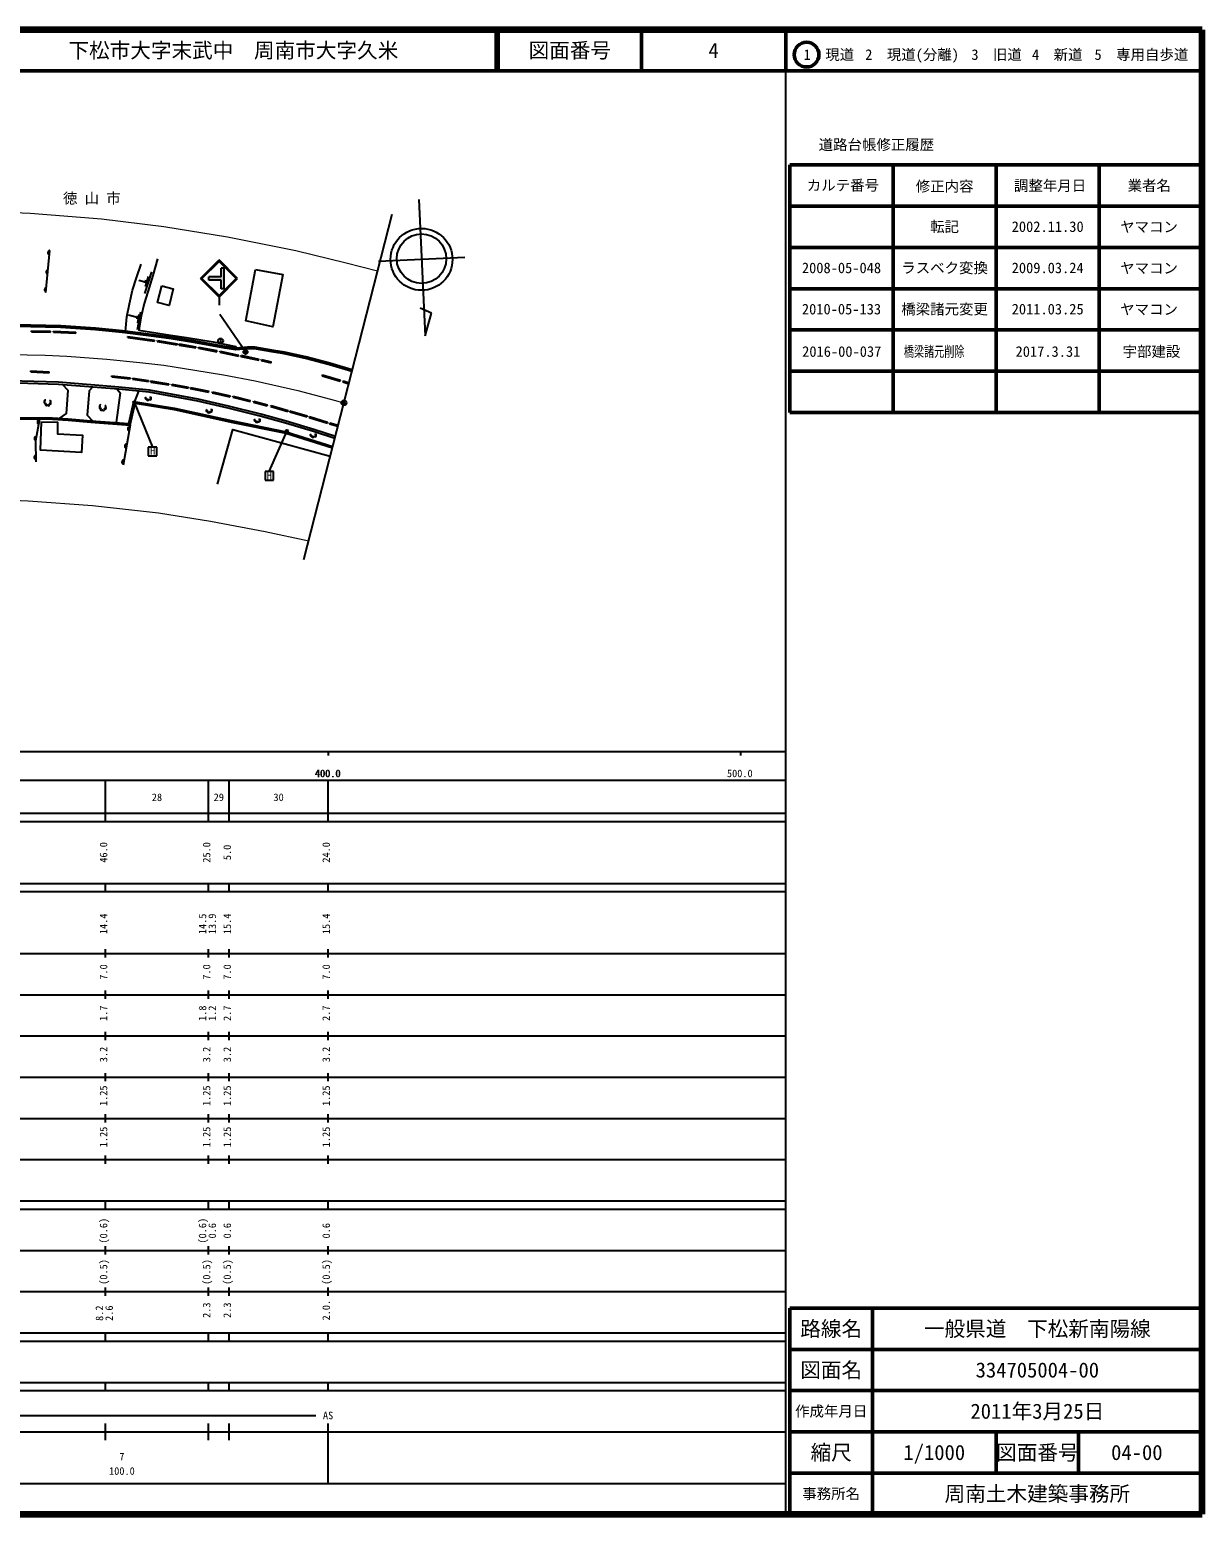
# Model space of a CAD drawing. Units: millimetres at full size, sheet at 1:1000; details may follow other scales. Extents: x -29784078 to 680000, y -218675413 to 380000.
# Drawn here: x 395638 to 680000, y 20000 to 380000 of the extents above; entities that cross this region are included whole.
import ezdxf
from ezdxf.enums import TextEntityAlignment as Align

# ---------------------------------------------------------------- set-up
doc = ezdxf.new("R2010")
doc.units = ezdxf.units.MM
doc.header["$LTSCALE"] = 1000
doc.header["$PDMODE"] = 32
doc.header["$PDSIZE"] = 500
doc.linetypes.add('CHAIN', pattern=[18.5, 12, -1.5, 3.5, -1.5])
for name, color, linetype, lineweight in [('M-BGD', 7, 'Continuous', 25), ('M-BGD-EXST', 7, 'Continuous', 25), ('M-BMK', 2, 'CHAIN', 13), ('M-BMK-OTRS', 5, 'Continuous', 25), ('M-BMK-SRVR', 3, 'Continuous', 25), ('M-STR-HTXT', 7, 'Continuous', 13), ('M-STR-STRC', 7, 'Continuous', 25), ('M-TTL', 2, 'Continuous', 140), ('M-TTL-BAND', 7, 'Continuous', 25), ('M-TTL-FRAM', 2, 'Continuous', 50), ('M-TTL-LINE', 7, 'Continuous', 50)]:
    doc.layers.add(name, color=color, linetype=linetype, lineweight=lineweight)
for name, color, linetype in [('M-BMK-HTXT', 7, 'Continuous'), ('M-OTRS', 6, 'Continuous'), ('M-TTL-TXT', 7, 'Continuous')]:
    doc.layers.add(name, color=color, linetype=linetype)
doc.styles.add('ＭＳ ゴシック', font='')
doc.styles.get('ＭＳ ゴシック').set_extended_font_data('MS Gothic')

msp = doc.modelspace()

# ---------------------------------------------------------------- hatches: boundary and pattern name
at = {"layer": 'M-BGD'}
for points in [[(400502, 326470, 0.82183), (400413, 325483)], [(400074, 321739, 0.82183), (399984, 320752)], [(399686, 317457, 0.82183), (399596, 316470)], [(397995, 285367, 0.82183), (397818, 284392)], [(397261, 281339, 0.82183), (397083, 280364)], [(419901, 283693, 0.82183), (419730, 282717)], [(419169, 279506, 0.82183), (418998, 278530)], [(397129, 276796, 0.82183), (397145, 275805)], [(418496, 275661, 0.82183), (418325, 274685)]]:
    msp.add_hatch(color=256, dxfattribs=at).paths.add_polyline_path(points)
at = {"layer": 'M-BGD-EXST'}
for points in [[(421208, 289690, 0.41421), (420958, 289940, 0.41421), (420708, 289690, 1)], [(458280, 282713, 0.41421), (458030, 282963, 0.41421), (457780, 282713, 1)]]:
    msp.add_hatch(color=256, dxfattribs=at).paths.add_polyline_path(points)
at = {"layer": 'M-STR-STRC'}
for points in [[(439062, 320045), (442062, 320045), (442062, 322170), (442812, 322170), (442812, 317170), (442062, 317170), (442062, 319295), (439062, 319295)], [(448481, 301852, 0.41421), (447981, 302352, 0.41421), (447481, 301852, 1)]]:
    msp.add_hatch(color=256, dxfattribs=at).paths.add_polyline_path(points)

# ---------------------------------------------------------------- linework, layer by layer
at = {"layer": 'M-BGD'}
for p, q in [((399578, 316265), (400502, 326470)), ((425186, 321257), (423510, 316053)), ((423585, 318738), (422114, 319216)), ((423740, 319239), (423523, 318535)), ((424369, 320145), (423657, 317756)), ((421718, 310184), (419637, 310749)), ((421798, 310588), (421638, 309780)), ((422491, 311533), (421726, 307256)), ((422129, 310943), (421789, 308943)), ((396075, 306761), (396080, 307011)), ((396075, 306761), (400705, 306677)), ((396080, 307011), (400709, 306927)), ((400705, 306677), (400709, 306927)), ((401391, 306631), (401403, 306881)), ((401391, 306631), (406793, 306371)), ((401403, 306881), (406805, 306621)), ((406793, 306371), (406805, 306621)), ((419418, 305327), (419451, 305575)), ((419418, 305327), (425875, 304450)), ((419451, 305575), (425908, 304698)), ((425875, 304450), (425908, 304698)), ((426575, 304383), (426615, 304630)), ((426575, 304383), (431398, 303594)), ((426615, 304630), (431438, 303840)), ((431398, 303594), (431438, 303840)), ((431847, 303541), (431890, 303788)), ((431847, 303541), (435901, 302845)), ((431890, 303788), (435943, 303091)), ((435901, 302845), (435943, 303091)), ((436548, 302779), (436595, 303024)), ((436548, 302779), (440981, 301925)), ((436595, 303024), (441028, 302171)), ((441920, 305129), (441920, 303929)), ((440981, 301925), (441028, 302171)), ((441778, 301808), (441829, 302052)), ((441778, 301808), (446253, 300872)), ((441829, 302052), (446304, 301117)), ((446253, 300872), (446304, 301117)), ((446869, 300793), (446921, 301037)), ((446869, 300793), (451170, 299873)), ((446921, 301037), (451222, 300118)), ((451170, 299873), (451222, 300118)), ((451768, 299790), (451826, 300033)), ((451768, 299790), (454159, 299213)), ((451826, 300033), (454218, 299456)), ((454159, 299213), (454218, 299456)), ((395888, 297009), (395899, 297259)), ((395888, 297009), (400336, 296797)), ((395899, 297259), (400348, 297047)), ((400336, 296797), (400348, 297047)), ((415564, 295838), (415594, 296086)), ((415564, 295838), (420000, 295304)), ((415594, 296086), (420030, 295553)), ((420000, 295304), (420030, 295553)), ((420593, 295273), (420632, 295520)), ((420593, 295273), (424447, 294667)), ((420632, 295520), (424486, 294914)), ((466577, 296063), (466649, 296302)), ((466577, 296063), (470916, 294766)), ((466649, 296302), (470988, 295006)), ((421134, 289809), (422126, 292361)), ((424447, 294667), (424486, 294914)), ((424992, 294569), (425031, 294816)), ((424992, 294569), (429363, 293883)), ((425031, 294816), (429402, 294130)), ((429363, 293883), (429402, 294130)), ((430028, 293769), (430070, 294016)), ((430028, 293769), (434035, 293083)), ((430070, 294016), (434077, 293329)), ((434035, 293083), (434077, 293329)), ((434590, 293010), (434639, 293256)), ((434590, 293010), (439034, 292114)), ((434639, 293256), (439083, 292359)), ((439034, 292114), (439083, 292359)), ((439873, 291952), (439929, 292196)), ((439873, 291952), (444180, 290967)), ((439929, 292196), (444235, 291210)), ((470916, 294766), (470988, 295006)), ((471642, 294863), (471559, 294627)), ((471559, 294627), (473012, 294114)), ((471642, 294863), (473074, 294357)), ((444180, 290967), (444235, 291210)), ((444887, 290852), (444944, 291096)), ((444887, 290852), (449080, 289867)), ((444944, 291096), (449137, 290110)), ((449080, 289867), (449137, 290110)), ((449919, 289673), (449982, 289915)), ((449919, 289673), (453264, 288801)), ((449982, 289915), (453327, 289042)), ((453264, 288801), (453327, 289042)), ((454112, 288598), (454180, 288839)), ((454112, 288598), (458257, 287427)), ((454180, 288839), (458325, 287668)), ((458257, 287427), (458325, 287668)), ((458687, 287354), (458758, 287593)), ((458687, 287354), (462888, 286110)), ((458758, 287593), (462959, 286349)), ((462888, 286110), (462959, 286349)), ((463432, 285971), (463506, 286210)), ((463432, 285971), (467819, 284606)), ((463506, 286210), (467893, 284845)), ((467819, 284606), (467893, 284845)), ((468335, 284450), (468405, 284690)), ((468335, 284450), (470392, 283845)), ((468405, 284690), (470454, 284088)), ((419978, 284132), (418282, 274441))]:
    msp.add_line(p, q, dxfattribs=at)
for points in [[(426643, 324399), (425461, 320364), (424279, 316474), (423361, 313566), (422709, 310548), (422134, 307120), (429750, 305958), (433635, 305379), (440124, 304284), (445661, 303204), (445675, 302766)], [(418857, 306846), (419167, 310377), (419825, 313526), (420548, 316809), (421524, 319856), (422701, 323153)], [(473773, 297100), (468309, 298768), (462498, 300245), (457322, 301439), (454803, 301822), (450161, 302616), (448470, 302648), (445665, 302363), (442933, 302777), (435846, 304076), (429918, 305011), (425074, 305682), (418068, 306539), (411563, 307248), (403146, 307806), (388616, 308101)], [(473872, 297488), (468416, 299153), (462592, 300634), (457397, 301832), (454867, 302216), (450199, 303015), (448453, 303048), (445675, 302766), (442999, 303172), (435913, 304470), (429977, 305407), (425126, 306079), (418114, 306937), (411598, 307646), (403164, 308206), (388617, 308501)], [(469761, 281369), (464583, 283040), (457843, 285075), (451656, 286770), (443861, 288693), (436517, 290439), (424699, 292622), (417267, 293317), (402645, 294496), (387688, 294956), (378525, 294879), (366920, 294442), (357555, 292728), (349059, 292498), (340156, 292203), (328015, 291891), (322119, 291660), (314497, 291464), (306554, 291333), (290207, 290810), (271336, 290201), (263053, 289979)], [(469637, 280884), (464434, 282563), (457705, 284595), (451530, 286286), (443743, 288207), (436414, 289950), (424631, 292127), (417223, 292819), (402617, 293996), (387682, 294456), (378536, 294379), (366975, 293944), (357607, 292229), (349075, 291998), (340170, 291704), (328031, 291391), (322135, 291161), (314507, 290964), (306566, 290833), (290223, 290310), (271351, 289701), (263053, 289479)], [(402971, 285777), (404582, 286921), (404964, 292533), (403688, 293910)], [(410884, 293330), (410061, 292419), (409586, 286502), (410857, 285150)], [(416822, 292851), (417571, 291953), (416609, 284729)], [(392522, 285603), (401161, 285557), (404940, 285283), (410501, 284825), (419978, 284132), (421177, 289446), (430671, 287868), (444464, 284867), (457714, 282146), (469060, 278624)], [(392524, 285953), (401175, 285907), (404967, 285632), (410528, 285174), (419703, 284503), (420909, 289846), (430736, 288212), (444536, 285209), (457801, 282485), (469147, 278963)], [(399513, 290144), (399385, 290190), (399273, 290145), (399167, 290011), (399187, 289881), (399270, 289822), (399329, 289811), (399224, 289750), (399159, 289561), (399192, 289424), (399373, 289355), (399520, 289374), (399443, 289177), (399440, 289011), (399564, 288935), (399746, 288896), (399871, 288952), (399904, 289014), (399957, 288931), (400188, 288828), (400362, 288896), (400461, 289056), (400419, 289168), (400348, 289220), (400542, 289172), (400733, 289284), (400786, 289483), (400715, 289560), (400587, 289592), (400744, 289636), (400766, 289725), (400725, 289895), (400643, 289985), (400471, 290063)], [(412887, 288957), (412759, 289003), (412647, 288958), (412541, 288824), (412561, 288694), (412644, 288635), (412704, 288624), (412598, 288563), (412534, 288374), (412566, 288237), (412747, 288168), (412894, 288187), (412817, 287990), (412814, 287824), (412938, 287748), (413120, 287709), (413245, 287765), (413278, 287827), (413331, 287744), (413563, 287641), (413736, 287709), (413835, 287869), (413793, 287981), (413723, 288033), (413916, 287985), (414107, 288097), (414160, 288296), (414089, 288373), (413961, 288405), (414118, 288449), (414140, 288538), (414099, 288708), (414017, 288798), (413845, 288876)], [(423904, 290875), (423666, 290739), (423709, 290468), (424065, 290477), (424039, 290214), (424353, 290087), (424633, 290231), (424633, 290409), (424768, 290222), (425082, 290426), (425116, 290816), (424811, 290917)], [(398033, 285574), (397072, 280306), (397156, 275181)], [(438640, 287877), (438403, 287741), (438445, 287470), (438801, 287479), (438776, 287216), (439089, 287089), (439369, 287233), (439369, 287411), (439505, 287224), (439819, 287428), (439852, 287818), (439547, 287919)], [(450321, 285523), (450083, 285387), (450126, 285116), (450482, 285124), (450456, 284862), (450770, 284735), (451050, 284879), (451050, 285057), (451185, 284870), (451499, 285073), (451533, 285463), (451228, 285565)], [(441217, 269771), (444880, 283087), (468530, 276546)], [(463892, 281902), (463654, 281766), (463697, 281495), (464053, 281504), (464027, 281241), (464341, 281114), (464621, 281258), (464621, 281436), (464757, 281250), (465070, 281453), (465104, 281843), (464799, 281944)]]:
    msp.add_lwpolyline(points, dxfattribs=at)
for points in [[(450384, 321840), (456993, 320651), (454568, 307911), (448054, 309385)], [(427691, 317854), (430426, 317199), (429463, 313129), (426600, 313874)], [(398524, 284875), (402374, 284819), (402374, 282035), (408449, 281643), (408187, 277476), (398281, 278074)]]:
    msp.add_lwpolyline(points, close=True, dxfattribs=at)
msp.add_circle((441920, 304529), 600, dxfattribs=at)
for centre, start, end in [((400555, 325968), 95.99394, 253.65213), ((400127, 321236), 95.99394, 253.65213), ((399739, 316955), 95.99394, 253.65213), ((398003, 284862), 90.8344, 248.49259), ((397268, 280834), 90.8344, 248.49259), ((419912, 283188), 91.24742, 248.90561), ((419180, 279002), 91.24742, 248.90561), ((397235, 276302), 102.10048, 259.75867), ((418507, 275156), 91.24742, 248.90561)]:
    msp.add_arc(centre, 505, start, end, dxfattribs=at)
at = {"layer": 'M-BGD-EXST'}
for p, q in [((420958, 289690), (425443, 278803)), ((458030, 282713), (453620, 272864)), ((426482, 278803), (424382, 278803)), ((424382, 278803), (424382, 276703)), ((426482, 276703), (426482, 278803)), ((424382, 276703), (426482, 276703)), ((454802, 272864), (452702, 272864)), ((452702, 272864), (452702, 270764)), ((452702, 270764), (454802, 270764)), ((454802, 270764), (454802, 272864))]:
    msp.add_line(p, q, dxfattribs=at)
for centre in [(420958, 289690), (458030, 282713)]:
    msp.add_circle(centre, 250, dxfattribs=at)
at = {"layer": 'M-BMK'}
msp.add_lwpolyline([(67690, 293299), (82713, 293658), (119149, 294516), (157534, 295476), (187253, 296031), (215253, 296788), (251709, 297630), (281673, 298412), (314327, 299253), (349608, 300234), (381223, 301105), (390894, 301270), (395024, 301189), (399388, 301040), (404679, 300809), (414352, 300131), (422364, 299320), (428129, 298627), (435710, 297468), (442660, 296327), (450300, 294837), (460661, 292469), (468590, 290413), (471842, 289528)], dxfattribs=at)
at = {"layer": 'M-BMK-OTRS'}
msp.add_line((462158, 251565), (483510, 335270), dxfattribs=at)
at = {"layer": 'M-BMK-SRVR'}
for p, q in [((490036, 338791), (491543, 305796)), ((501186, 324785), (480208, 323827)), ((493102, 311244), (490361, 312467)), ((491543, 305796), (493102, 311244))]:
    msp.add_line(p, q, dxfattribs=at)
for centre, radius in [((490655, 324304), 7500), ((490657, 324462), 6000), ((471842, 289528), 600)]:
    msp.add_circle(centre, radius, dxfattribs=at)
at = {"layer": 'M-OTRS'}
msp.add_point((471686, 289473), dxfattribs=at)
at = {"layer": 'M-STR-HTXT'}
for points in [[(274146, 336213), (379922, 336143), (395779, 335479), (413028, 334121), (428184, 332249), (443581, 329774), (460144, 326478), (472390, 323427), (479994, 321487)], [(248651, 262888), (350694, 265621), (381924, 266297), (395276, 265791), (410863, 264633), (426883, 262818), (439456, 260800), (452715, 258310), (463301, 256045)]]:
    msp.add_lwpolyline(points, dxfattribs=at)
at = {"layer": 'M-STR-STRC'}
for p, q in [((437063, 319671), (441563, 324171)), ((446063, 319671), (441563, 324171)), ((437417, 319671), (441563, 323817)), ((445710, 319671), (441563, 323817)), ((442812, 322170), (442062, 322170)), ((442062, 320045), (442062, 322170)), ((442812, 317170), (442812, 322170)), ((437063, 319671), (441563, 315170)), ((437417, 319671), (441563, 315524)), ((439062, 319295), (439062, 320045)), ((442062, 320045), (439062, 320045)), ((442062, 319295), (439062, 319295)), ((441563, 315524), (445710, 319671)), ((441563, 315171), (446063, 319671)), ((442062, 317170), (442062, 319295)), ((442812, 317170), (442062, 317170)), ((441563, 315170), (441563, 313170)), ((447981, 301852), (441733, 310965))]:
    msp.add_line(p, q, dxfattribs=at)
msp.add_circle((447981, 301852), 500, dxfattribs=at)
at = {"layer": 'M-TTL'}
for p, q in [((680000, 380000), (40000, 380000)), ((680000, 20000), (680000, 380000)), ((40000, 20000), (680000, 20000))]:
    msp.add_line(p, q, dxfattribs=at)
at = {"layer": 'M-TTL-BAND'}
for p, q in [((579000, 20000), (579000, 370000)), ((40000, 205000), (579000, 205000)), ((468000, 205000), (468000, 204000)), ((568000, 205000), (568000, 204000)), ((68000, 198000), (579000, 198000)), ((414000, 188000), (414000, 198000)), ((439000, 188000), (439000, 198000)), ((444000, 188000), (444000, 198000)), ((468000, 188000), (468000, 198000)), ((40000, 190000), (579000, 190000)), ((40000, 188000), (579000, 188000)), ((40000, 173000), (579000, 173000)), ((414000, 171000), (414000, 173000)), ((439000, 171000), (439000, 173000)), ((444000, 171000), (444000, 173000)), ((468000, 171000), (468000, 173000)), ((40000, 171000), (579000, 171000)), ((40000, 156000), (579000, 156000)), ((414000, 155000), (414000, 157000)), ((439000, 155000), (439000, 157000)), ((444000, 155000), (444000, 157000)), ((468000, 155000), (468000, 157000)), ((46000, 146000), (579000, 146000)), ((414000, 145000), (414000, 147000)), ((439000, 145000), (439000, 147000)), ((444000, 145000), (444000, 147000)), ((468000, 145000), (468000, 147000)), ((414000, 135000), (414000, 137000)), ((439000, 135000), (439000, 137000)), ((444000, 135000), (444000, 137000)), ((468000, 135000), (468000, 137000)), ((52000, 136000), (579000, 136000)), ((46000, 126000), (579000, 126000)), ((414000, 125000), (414000, 127000)), ((439000, 125000), (439000, 127000)), ((444000, 125000), (444000, 127000)), ((468000, 125000), (468000, 127000)), ((52000, 116000), (579000, 116000)), ((414000, 115000), (414000, 117000)), ((439000, 115000), (439000, 117000)), ((444000, 115000), (444000, 117000)), ((468000, 115000), (468000, 117000)), ((46000, 106000), (579000, 106000)), ((414000, 105000), (414000, 107000)), ((439000, 105000), (439000, 107000)), ((444000, 105000), (444000, 107000)), ((468000, 105000), (468000, 107000)), ((40000, 96000), (579000, 96000)), ((40000, 94000), (579000, 94000)), ((414000, 94000), (414000, 96000)), ((439000, 94000), (439000, 96000)), ((444000, 94000), (444000, 96000)), ((468000, 94000), (468000, 96000)), ((49000, 84000), (579000, 84000)), ((414000, 83000), (414000, 85000)), ((439000, 83000), (439000, 85000)), ((444000, 83000), (444000, 85000)), ((468000, 83000), (468000, 85000)), ((40000, 74000), (579000, 74000)), ((414000, 73000), (414000, 75000)), ((439000, 73000), (439000, 75000)), ((444000, 73000), (444000, 75000)), ((468000, 73000), (468000, 75000)), ((40000, 64000), (579000, 64000)), ((40000, 62000), (579000, 62000)), ((414000, 62000), (414000, 64000)), ((439000, 62000), (439000, 64000)), ((444000, 62000), (444000, 64000)), ((468000, 62000), (468000, 64000)), ((40000, 52000), (579000, 52000)), ((414000, 50000), (414000, 52000)), ((439000, 50000), (439000, 52000)), ((444000, 50000), (444000, 52000)), ((468000, 50000), (468000, 52000)), ((40000, 50000), (579000, 50000)), ((71000, 44000), (465000, 44000)), ((40000, 40000), (579000, 40000)), ((414000, 38000), (414000, 42000)), ((439000, 38000), (439000, 42000)), ((444000, 38000), (444000, 42000)), ((468000, 27500), (468000, 42000)), ((68000, 27500), (579000, 27500))]:
    msp.add_line(p, q, dxfattribs=at)
at = {"layer": 'M-TTL-FRAM'}
for p, q in [((580000, 347197), (580000, 287197)), ((580000, 347197), (680000, 347197)), ((580000, 287197), (680000, 287197)), ((680000, 70000), (580000, 70000)), ((580000, 70000), (580000, 20000))]:
    msp.add_line(p, q, dxfattribs=at)
at = {"layer": 'M-TTL-LINE'}
for p, q in [((508747, 380000), (508747, 370000)), ((509247, 380000), (509247, 370000)), ((543997, 380000), (543997, 370000)), ((579000, 380000), (579000, 370000)), ((40000, 370000), (680000, 370000)), ((605000, 347197), (605000, 287197)), ((630000, 347197), (630000, 287197)), ((655000, 347197), (655000, 287197)), ((580000, 337197), (680000, 337197)), ((580000, 327197), (680000, 327197)), ((580000, 317197), (680000, 317197)), ((580000, 307197), (680000, 307197)), ((580000, 297197), (680000, 297197)), ((600000, 70000), (600000, 20000)), ((680000, 60000), (580000, 60000)), ((680000, 50000), (580000, 50000)), ((680000, 40000), (580000, 40000)), ((630000, 40000), (630000, 30000)), ((650000, 40000), (650000, 30000)), ((680000, 30000), (580000, 30000))]:
    msp.add_line(p, q, dxfattribs=at)
msp.add_circle((584031, 373958), 3000, dxfattribs=at)

# ---------------------------------------------------------------- texts
at = {"layer": 'M-BGD-EXST', "style": 'ＭＳ ゴシック'}
for p in [(424835, 276395), (453155, 270456)]:
    msp.add_text('H', height=1833, dxfattribs=at).set_placement(p, align=Align.BOTTOM_LEFT)
at = {"layer": 'M-BMK-HTXT', "style": 'ＭＳ ゴシック'}
msp.add_text('徳 山 市', height=2566, dxfattribs=at).set_placement((403708, 337079), align=Align.BOTTOM_LEFT)
at = {"layer": 'M-TTL-BAND', "style": 'ＭＳ ゴシック'}
for s, p in [('2016-00-037', (582962, 299908)), ('2017.3.31', (634713, 299908))]:
    msp.add_text(s, height=2566, dxfattribs=at).set_placement(p, align=Align.BOTTOM_LEFT)
at = {"layer": 'M-TTL-BAND', "style": 'ＭＳ ゴシック', "width": 0.7}
msp.add_text('橋梁諸元削除', height=2566, dxfattribs=at).set_placement((607625, 299908), align=Align.BOTTOM_LEFT)
at = {"layer": 'M-TTL-BAND', "style": 'ＭＳ ゴシック'}
for s, height, p in [('宇部建設', 2566, (667675, 299908)), ('400.0', 1833, (467844, 198195)), ('400.0', 1833, (468000, 198195)), ('500.0', 1833, (567844, 198195)), ('28', 1833, (426500, 192405)), ('29', 1833, (441500, 192405)), ('30', 1833, (456000, 192405)), ('AS', 1833, (468000, 42500)), ('7', 1833, (418000, 32523)), ('100.0', 1833, (418000, 29033))]:
    msp.add_text(s, height=height, dxfattribs=at).set_placement(p, align=Align.BOTTOM_CENTER)
for s, p in [('46.0', (415000, 180500)), ('25.0', (440000, 180500)), ('5.0', (445000, 180500)), ('24.0', (469000, 180500)), ('14.4', (415000, 163174)), ('14.5', (439000, 163174)), ('13.9', (441370, 163174)), ('15.4', (445000, 163174)), ('15.4', (469000, 163174)), ('7.0', (415000, 151500)), ('7.0', (440000, 151500)), ('7.0', (445000, 151500)), ('7.0', (469000, 151500)), ('1.7', (415000, 141500)), ('1.8', (439000, 141500)), ('1.2', (441370, 141500)), ('2.7', (445000, 141500)), ('2.7', (469000, 141500)), ('3.2', (415000, 131500)), ('3.2', (440000, 131500)), ('3.2', (445000, 131500)), ('3.2', (469000, 131500)), ('1.25', (415000, 121500)), ('1.25', (440000, 121500)), ('1.25', (445000, 121500)), ('1.25', (469000, 121500)), ('1.25', (415000, 111500)), ('1.25', (440000, 111500)), ('1.25', (445000, 111500)), ('1.25', (469000, 111500)), ('(0.6)', (415000, 88764)), ('(0.6)', (439000, 88764)), ('0.6', (441370, 88764)), ('0.6', (445000, 88764)), ('0.6', (469000, 88764)), ('(0.5)', (415000, 78764)), ('(0.5)', (440000, 78764)), ('(0.5)', (445000, 78764)), ('(0.5)', (469000, 78764)), ('8.2', (414000, 68764)), ('2.6', (416370, 68764)), ('2.3', (440000, 69500)), ('2.3', (445000, 69500)), ('2.0.', (469000, 69500))]:
    msp.add_text(s, height=1833, rotation=90, dxfattribs=at).set_placement(p, align=Align.BOTTOM_CENTER)
at = {"layer": 'M-TTL-TXT', "style": 'ＭＳ ゴシック'}
msp.add_text('下松市大字末武中\u3000周南市大字久米', height=3666, dxfattribs=at).set_placement((405024, 375000), align=Align.MIDDLE_LEFT)
for s, height, p in [('図面番号', 3666, (526622, 375000)), ('4', 3666, (561497, 375000)), ('1\u3000現道', 2566, (589448, 373958)), ('2\u3000現道(分離)', 2566, (609619, 373958)), ('3\u3000旧道', 2566, (630121, 373958)), ('4\u3000新道', 2566, (644824, 373958)), ('5\u3000専用自歩道', 2566, (665228, 373958)), ('道路台帳修正履歴', 2566, (600968, 352113)), ('カルテ番号', 2566, (592839, 342277)), ('修正内容', 2566, (617509, 342023)), ('調整年月日', 2566, (643089, 342197)), ('業者名', 2566, (667134, 342197)), ('転記', 2566, (617500, 332245)), ('2002.11.30', 2566, (642500, 332245)), ('ヤマコン', 2566, (667077, 332189)), ('2008-05-048', 2566, (592500, 322245)), ('ラスベク変換', 2566, (617500, 322245)), ('2009.03.24', 2566, (642500, 322245)), ('ヤマコン', 2566, (667077, 322189)), ('2010-05-133', 2566, (592500, 312245)), ('橋梁諸元変更', 2566, (617500, 312245)), ('2011.03.25', 2566, (642500, 312245)), ('ヤマコン', 2566, (667077, 312189)), ('路線名', 3666, (590000, 65000)), ('路線名', 3666, (590000, 65000)), ('一般県道\u3000下松新南陽線', 3666, (640000, 65000)), ('図面名', 3666, (590000, 55000)), ('図面名', 3666, (590000, 55000)), ('334705004-00', 3666, (640000, 55000)), ('2011年3月25日', 3666, (640000, 45000)), ('作成年月日', 2566, (590000, 45000)), ('作成年月日', 2566, (590000, 45000)), ('縮尺', 3666, (590000, 35000)), ('縮尺', 3666, (590000, 35000)), ('1/1000', 3666, (615000, 35000)), ('図面番号', 3666, (640000, 35000)), ('図面番号', 3666, (640000, 35000)), ('04-00', 3666, (664125, 35000)), ('事務所名', 2566, (590000, 25000)), ('事務所名', 2566, (590000, 25000)), ('周南土木建築事務所', 3666, (640000, 25000))]:
    msp.add_text(s, height=height, dxfattribs=at).set_placement(p, align=Align.MIDDLE_CENTER)

doc.saveas('drawing.dxf')
